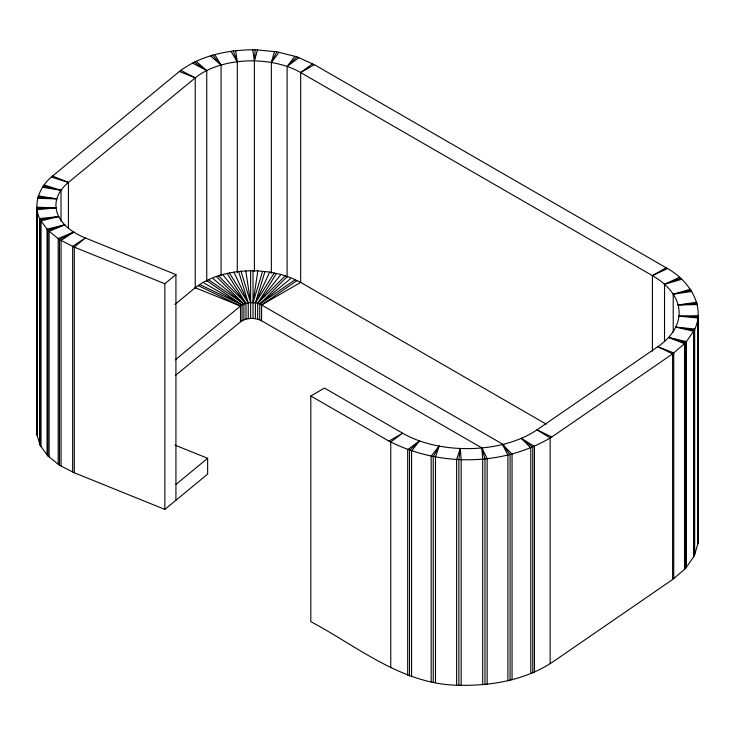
<?xml version="1.0" encoding="UTF-8"?>
<svg xmlns="http://www.w3.org/2000/svg" width="735" height="735" viewBox="0 0 735 735"><rect width="100%" height="100%" fill="white"/><g stroke="black" fill="none" stroke-linecap="round" stroke-linejoin="round"><path stroke-width="1.1" d="M693.574 556.882L693.574 331.246L675.713 327.121L694.336 330.144L685.654 342.685L672.599 353.884L551.81 436.994L536.991 429.819A91.195 52.654 0 0 1 402.642 433.209L324.484 388.08L310.804 395.972L310.804 621.617C358.147 646.855 402.514 684.772 458.87 685.259C491.099 686.021 524.312 680.279 551.81 662.639L672.599 579.529L685.654 568.33L694.336 555.789L694.336 330.144C706.546 305.411 687.813 279.263 666.085 267.733L314.35 64.662L296.986 56.871L276.829 51.79L255.128 49.741L254.402 60.904L254.402 271.656M174.994 445.116L207.637 458.309L207.637 474.103L164.842 509.392L74.29 472.78L59.443 465.218L47.885 455.939L40.186 445.401L40.186 219.756C32.184 204.275 39.69 186.24 52.571 176.032L179.377 71.479C200.949 55.107 228.548 49.759 255.128 49.741M37.145 429.543L36.75 434.146L40.186 445.401M461.157 685.204L461.157 459.559L460.312 448.479L458.87 459.614L458.87 685.259M280.108 274.265L269.699 272.079L257.838 270.875L253.024 302.664L262.588 271.353M257.498 49.971L254.402 60.904L252.73 49.861M274.458 51.569L271.362 62.503L271.362 273.255M694.336 555.789L698.25 542.476L697.91 537.965M264.958 271.601L255.394 302.903L255.394 318.696M431.16 681.814L431.16 456.169L439.162 446.09L435.478 456.977L435.478 682.613M460.312 448.479L456.628 459.366L456.628 685.002M269.699 272.079L255.394 302.903L274.228 273.034M276.829 51.79L271.362 62.503L279.034 52.35M439.162 446.09L433.237 456.72L433.237 682.365M276.489 273.512L257.654 303.38L257.654 319.174M294.781 56.31L287.109 66.472L287.109 277.224M407.695 675.254L407.695 449.618L419.575 440.899L411.572 450.978L411.572 676.623M285.189 275.846L257.654 303.38L281.018 274.458L291.446 277.931L259.74 304.079L259.74 319.872M287.275 276.544L259.74 304.079L295.139 279.723M296.986 56.871L287.109 66.472L298.888 57.725M419.575 440.899L409.496 450.436L409.496 676.071M68.419 228.254L68.419 182.445L195.225 77.882A69.09 39.892 0 0 1 300.67 72.554L314.35 64.662M164.842 509.392L164.842 283.747L175.931 274.596L85.379 237.993A69.09 39.892 0 0 1 68.419 182.445L52.571 176.032M174.967 304.428L195.225 287.734L202.961 282.405L211.267 278.381M175.334 359.764L240.501 306.036A13.818 7.975 0 0 1 261.587 304.97L300.67 282.405L546.096 424.095M175.334 375.557L240.501 321.829A13.818 7.975 0 0 1 261.587 320.763L482.169 448.111M175.931 484.448L207.637 458.309M300.67 282.166L300.67 72.554L312.448 63.807M261.587 320.763L261.587 304.97L296.977 280.614M58.175 464.208L58.175 238.563L73.785 232.085L61.06 240.409L61.06 466.045M300.67 72.554L652.414 275.634L666.085 267.733M310.804 395.972L388.971 441.101L402.642 433.209L390.763 441.919L390.763 667.564M551.81 436.994C503.328 466.44 439.089 466.835 388.971 441.101M73.785 232.085L59.443 239.573L59.443 465.218M652.414 351.229L652.414 275.634L667.371 268.652M679.498 277.315L664.532 284.298L664.532 341.564M47.04 454.781L47.04 229.145L64.754 224.827L49.144 231.314L49.144 456.95M680.785 278.234L664.532 284.298L681.703 279.291M257.838 270.875C242.348 270.269 226.692 272.317 212.195 277.931L243.891 304.079L243.891 319.872M64.754 224.827L47.885 230.294L40.186 219.756L58.745 216.604L41.031 220.913L41.031 446.549M690.395 289.232L673.223 294.239L673.223 332.036M691.323 290.288L673.223 294.239L691.837 291.427M697.322 304.529L678.102 305.016L696.716 302.204M36.86 432.897L36.86 207.252L56.053 207.803L37.127 209.732L37.127 435.377M58.745 216.604L39.809 218.525L39.809 444.17M678.102 305.016L697.23 303.353M36.75 208.501L56.053 207.803M697.91 543.643L697.91 318.007L678.947 316.142L698.158 315.655L698.158 541.3M37.632 198.331L56.825 198.882L38.321 195.877M678.947 316.142L698.25 316.84M37.733 197.081L56.825 198.882M675.713 327.121L694.676 328.986L694.676 554.622M42.511 187.278L61.014 190.282L61.014 221.207M684.515 569.303L684.515 343.668L668.556 337.466L686.416 341.591L686.416 567.227M43.099 186.074L61.014 190.282L44.137 184.981M668.556 337.466L685.654 342.685L685.654 568.33M51.533 177.135L68.419 182.445M179.377 71.479L195.225 77.882L195.225 288.635M195.225 287.734L240.501 306.036L240.501 321.829M164.842 283.747L74.29 247.144L59.443 239.573L47.885 230.294L47.885 455.939M292.365 278.381L300.67 282.405M199.865 284.537L242.045 304.97L242.045 320.763M198.321 285.603L240.501 306.036M192.524 63.091L206.755 70.532L206.755 281.285M180.994 70.45L195.225 77.882M261.587 304.97L504.026 444.941M202.961 282.405L242.045 304.97L206.654 280.614M530.789 673.618L530.789 447.973L521.29 438.336L534.437 446.421L534.437 672.066M194.132 62.062L206.755 70.532L196.135 61.299M208.501 279.723L243.891 304.079L216.366 276.544M521.29 438.336L532.774 447.321L532.774 672.966M210.458 55.814L221.07 65.047L221.07 275.8M218.451 275.846L245.977 303.38L245.977 319.174M507.876 680.794L507.876 455.149L502.556 444.491L512.056 454.129L512.056 679.774M212.461 55.042L221.07 65.047L214.73 54.583M222.622 274.458L245.977 303.38L227.143 273.512M502.556 444.491L510.072 454.781L510.072 680.426M229.412 273.034L248.246 302.903L248.246 318.696M230.946 51.312L237.286 61.768L237.286 272.52M482.684 684.662L482.684 459.017L481.848 447.937L487.167 458.594L487.167 684.23M233.941 272.079L248.246 302.903L238.682 271.601M233.215 50.853L237.286 61.768L235.613 50.724M241.052 271.353L250.617 302.664L245.793 270.875M481.848 447.937L484.971 458.962L484.971 684.597M673.747 578.546L673.747 352.901L657.788 346.709L536.991 429.819L550.147 437.904L550.147 663.54M672.599 579.529L672.599 353.884L657.788 346.709A91.195 52.654 0 0 0 652.414 275.634M253.024 270.875L253.024 318.457M250.617 270.875L250.617 318.457M175.931 274.596L175.931 500.241M74.29 472.78L74.29 247.144L85.379 237.993L72.664 246.317L72.664 471.953"/></g></svg>
